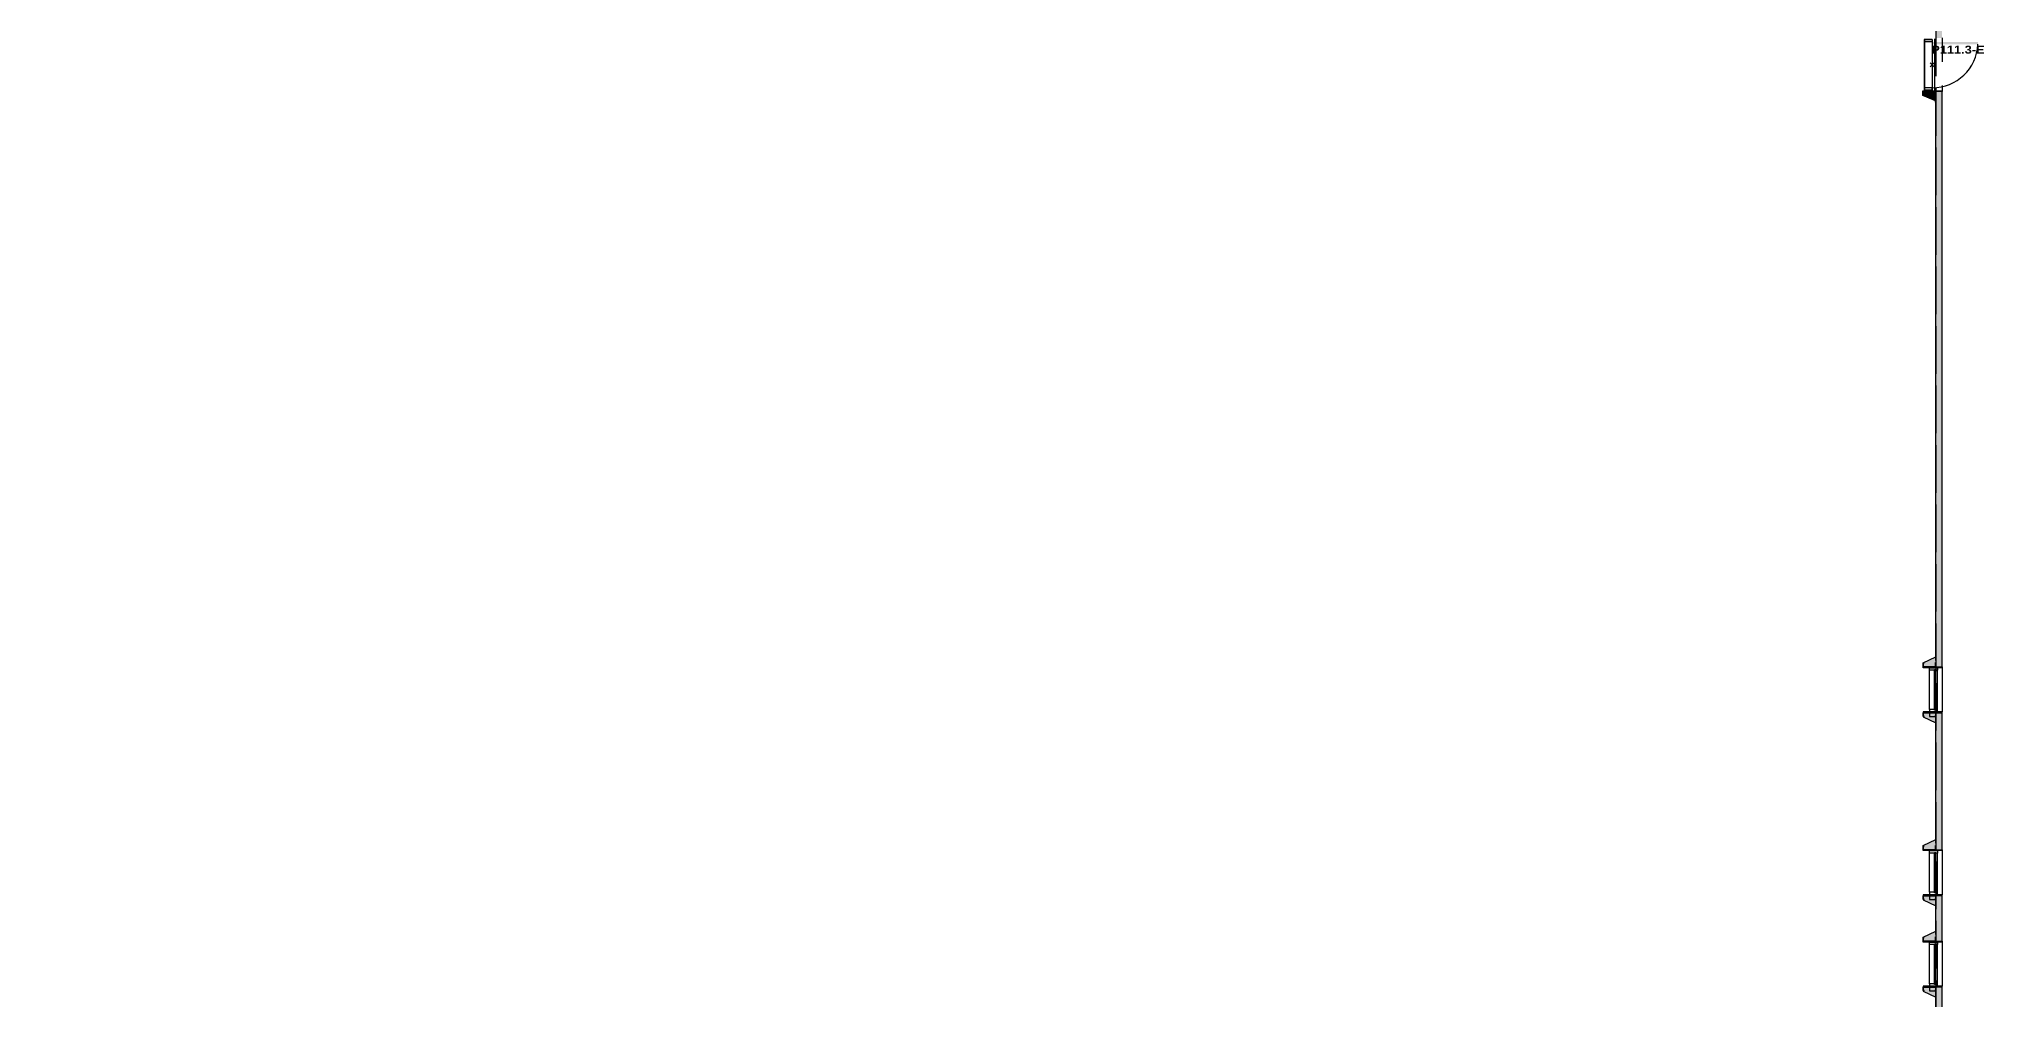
# Model space of a CAD drawing. Header units: inches. Extents: x 2743 to 10591, y -1604 to 5792.
# Drawn here: x 4019 to 5551, y -663 to 94 of the extents above; entities that cross this region are included whole.
import ezdxf

# ---------------------------------------------------------------- set-up
doc = ezdxf.new("R2010")
doc.units = ezdxf.units.IN
doc.header["$LTSCALE"] = 0.1875
doc.header["$MEASUREMENT"] = 0
doc.header["$PDMODE"] = 3
doc.header["$PDSIZE"] = 1.5
doc.linetypes.add('dash2', pattern=[500, 400, -100])
doc.linetypes.add('dash3', pattern=[200, 100, -100])
for name, color, linetype in [('A-N-FEN-EXT', 2, 'Continuous'), ('A-N-MUR-EXT', 5, 'Continuous'), ('A-N-MUR-INT', 3, 'Continuous'), ('A-N-POR-PLF', 30, 'Continuous'), ('A-N-POR-PLN', 7, 'Continuous'), ('A-N-PORTE#', 2, 'Continuous'), ('A-N-PORTE-EXT', 2, 'Continuous'), ('A-N-STRUCTURE', 4, 'Continuous'), ('fill253', 253, 'Continuous')]:
    doc.layers.add(name, color=color, linetype=linetype)
doc.styles.add('bold', font='')
doc.styles.get('bold').set_extended_font_data('Arial Black', bold=True)

msp = doc.modelspace()

# ---------------------------------------------------------------- hatches: boundary and pattern name
at = {"layer": 'A-N-POR-PLN'}
msp.add_hatch(color=7, dxfattribs=at).paths.add_polyline_path([(5545.7476, 91.24432), (5545.7476, 89.47267), (5509.72405, 89.47267), (5509.72405, 91.24432)])
at = {"layer": 'fill253'}
h = msp.add_hatch(color=7, dxfattribs=at)
h.dxf.hatch_style = 1
h.paths.add_polyline_path([(5517.44902, 431.979), (5512.52777, 431.979), (5512.54172, 94.34303), (5517.46297, 94.34303)])
h.paths.add_polyline_path([(5517.44903, 678.7916), (5512.52778, 678.7916), (5512.52778, 572.89173), (5517.44903, 572.89173)])
h.paths.add_polyline_path([(5517.44903, 925.604), (5512.52778, 925.604), (5512.52777, 819.70432), (5517.44902, 819.70432)])
h.paths.add_polyline_path([(4628.42938, -1259.02652), (4625.95018, -1263.9483), (5517.46297, -1263.94777), (5517.46297, -1071.958), (5512.54172, -1071.958), (5512.54172, -1259.02652)])
h.paths.add_polyline_path([(4200.50372, -1356.98336), (4208.49739, -1355.67867), (4193.49822, -1263.95647), (4192.72048, -1259.19385), (4184.51381, -1259.19385), (4185.25735, -1263.82639)])
h.paths.add_polyline_path([(4618.93272, -1264.1151), (4619.31197, -1266.30955), (4626.09389, -1265.20887), (4625.95018, -1263.9483), (4628.42938, -1259.02652), (4618.12265, -1259.02652)])
h.paths.add_polyline_path([(5517.46297, 1153.66309), (5512.54172, 1153.66309), (5512.52778, 1066.51673), (5517.44903, 1066.51673)])
h.paths.add_polyline_path([(2812.35741, -1079.29062), (2806.55239, -1077.23697), (2806.55239, -1078.48244), (2807.41263, -1078.81134), (2807.41906, -1264.1151), (3075.9398, -1263.94776), (3075.93335, -1259.02651), (2812.34031, -1259.19385)])
h.paths.add_polyline_path([(2807.41906, -374.65047), (2812.34031, -375.67519), (2812.34031, 118.15991), (2807.41906, 118.15991)])
h.paths.add_polyline_path([(5512.54172, -339.79281), (5517.46297, -339.79281), (5517.46297, 52.10637), (5512.54172, 52.10637)])
h.paths.add_polyline_path([(5512.5356, -401.23504), (5517.45685, -401.23504), (5517.46297, -339.79281), (5512.54172, -339.79281)])
h.paths.add_polyline_path([(5512.54172, -545.32679), (5517.46297, -545.32679), (5517.45685, -437.25741), (5512.5356, -437.25741)])
h.paths.add_polyline_path([(5512.53298, -617.37634), (5517.45423, -617.37634), (5517.46296, -581.35034), (5512.54171, -581.35034)])
h.paths.add_polyline_path([(5512.5391, -689.42343), (5517.46035, -689.42343), (5517.46066, -653.39744), (5512.53941, -653.39744)])
h.paths.add_polyline_path([(5512.5391, -761.46809), (5517.46035, -761.46809), (5517.46035, -725.44454), (5512.5391, -725.44454)])
h.paths.add_polyline_path([(4035.91549, 1440.59386), (4035.91549, 1445.51513), (2807.41263, 1445.51513), (2807.41906, 159.14408), (2812.34031, 159.14408), (2812.33388, 1440.59388)])
h.paths.add_polyline_path([(3118.18201, -1259.02652), (3118.18223, -1263.94777), (4185.31745, -1264.1151), (4184.51381, -1259.19385)])
h.paths.add_polyline_path([(4279.25656, 1440.56528), (4279.25657, 1445.48688), (4078.1514, 1445.5146), (4078.1514, 1440.59333)])
h.paths.add_polyline_path([(4872.5115, 1445.3478), (4872.5115, 1440.42655), (5512.54172, 1440.42655), (5512.54177, 1308.40012), (5517.46302, 1308.40012), (5517.46297, 1445.3478)])
h.paths.add_polyline_path([(5517.45593, -941.58583), (5512.53008, -941.58584), (5512.54172, -1029.88866), (5517.46297, -1029.88866)])
h.paths.add_polyline_path([(5512.53008, -905.56228), (5517.45593, -905.5623), (5517.45423, -797.49164), (5512.53298, -797.49164)])
h = msp.add_hatch(color=7, dxfattribs=at)
h.dxf.hatch_style = 1
h.paths.add_polyline_path([(5512.53529, 43.80662), (5512.29902, 43.80662), (5512.29902, 44.79087), (5502.33801, 49.05085), (5502.33801, 52.73629), (5517.45653, 52.73629), (5517.45653, 52.10637), (5512.53528, 52.10637)])
h = msp.add_hatch(color=7, dxfattribs=at)
h.dxf.hatch_style = 1
h.paths.add_polyline_path([(5502.5353, -401.86002), (5513.80704, -401.86437), (5517.45915, -401.86437), (5517.45915, -401.23505), (5512.5333, -401.23503), (5512.53106, -393.17779), (5502.53204, -397.88614)])
h.paths.add_polyline_path([(5512.52918, -445.31005), (5512.5333, -437.25742), (5517.45915, -437.2574), (5517.45915, -436.62681), (5513.80704, -436.62681), (5513.80704, -436.62749), (5502.53204, -436.62749), (5502.5353, -440.59381)])
h = msp.add_hatch(color=7, dxfattribs=at)
h.dxf.hatch_style = 1
h.paths.add_polyline_path([(5502.53268, -545.95422), (5513.80442, -545.95857), (5517.45653, -545.95857), (5517.45653, -545.32925), (5512.53068, -545.32923), (5512.52844, -537.27199), (5502.52942, -541.98034)])
h.paths.add_polyline_path([(5512.52657, -589.40425), (5512.53068, -581.35162), (5517.45653, -581.3516), (5517.45653, -580.72101), (5513.80442, -580.72101), (5513.80442, -580.72169), (5502.52942, -580.72169), (5502.53268, -584.68801)])
h = msp.add_hatch(color=7, dxfattribs=at)
h.dxf.hatch_style = 1
h.paths.add_polyline_path([(5502.53268, -618.00132), (5513.80442, -618.00567), (5517.45653, -618.00567), (5517.45653, -617.37635), (5512.53068, -617.37633), (5512.52844, -609.31909), (5502.52942, -614.02744)])
h.paths.add_polyline_path([(5512.52656, -661.45135), (5512.53068, -653.39872), (5517.45653, -653.3987), (5517.45653, -652.76811), (5513.80442, -652.76811), (5513.80442, -652.76879), (5502.52942, -652.76879), (5502.53268, -656.73511)])

# ---------------------------------------------------------------- linework, layer by layer
at = {"color": 7}
for p, q in [((5512.53527, 52.12211), (5502.53531, 52.12211)), ((5502.53531, 52.12211), (5502.53531, 49.12212)), ((5502.53531, 49.12212), (5503.28531, 49.12212)), ((5502.66031, 49.24712), (5502.66031, 51.99711)), ((5502.66031, 51.99711), (5512.41027, 51.99711)), ((5503.28531, 49.24712), (5502.66031, 49.24712)), ((5503.28531, 49.12212), (5503.28531, 49.24712)), ((5512.41027, 49.24712), (5511.78527, 49.24712)), ((5511.78527, 49.24712), (5511.78527, 49.12212)), ((5511.78527, 49.12212), (5512.53527, 49.12212)), ((5512.41027, 51.99711), (5512.41027, 49.24712)), ((5512.53527, 49.12212), (5512.53527, 52.12211))]:
    msp.add_line(p, q, dxfattribs=at)
at = {"layer": 'A-N-FEN-EXT', "color": 7}
for p, q in [((5507.53847, -401.86124), (5513.80704, -401.86123)), ((5507.53847, -403.82973), (5507.53847, -401.86124)), ((5511.59615, -403.82973), (5507.53847, -403.82973)), ((5507.53847, -434.659), (5507.53847, -403.82973)), ((5511.59615, -435.24954), (5511.59615, -403.23918)), ((5511.59615, -403.23918), (5512.5804, -403.23918)), ((5512.5804, -435.24954), (5512.5804, -403.23918)), ((5513.80704, -403.82973), (5512.5804, -403.82973)), ((5513.80704, -401.86123), (5513.80704, -403.82973)), ((5513.80704, -434.659), (5513.80704, -403.82973)), ((5517.45915, -401.86192), (5517.45915, -436.62681)), ((5511.59615, -434.65899), (5507.53847, -434.65899)), ((5507.53847, -434.65899), (5507.53847, -436.62749)), ((5507.53847, -436.62749), (5513.80704, -436.62749)), ((5512.5804, -435.24954), (5511.59615, -435.24954)), ((5513.80704, -434.659), (5512.5804, -434.65899)), ((5513.80704, -436.62749), (5513.80704, -434.659)), ((5507.53585, -545.95544), (5513.80442, -545.95543)), ((5507.53585, -547.92393), (5507.53585, -545.95544)), ((5511.59353, -547.92393), (5507.53585, -547.92393)), ((5507.53585, -578.7532), (5507.53585, -547.92393)), ((5511.59353, -579.34374), (5511.59353, -547.33338)), ((5511.59353, -547.33338), (5512.57778, -547.33338)), ((5512.57778, -579.34374), (5512.57778, -547.33338)), ((5513.80442, -547.92393), (5512.57778, -547.92393)), ((5513.80442, -545.95543), (5513.80442, -547.92393)), ((5513.80442, -578.7532), (5513.80442, -547.92393)), ((5517.45653, -545.95612), (5517.45653, -580.72101)), ((5511.59353, -578.75319), (5507.53585, -578.75319)), ((5507.53585, -578.75319), (5507.53585, -580.72169)), ((5507.53585, -580.72169), (5513.80442, -580.72169)), ((5512.57778, -579.34374), (5511.59353, -579.34374)), ((5513.80442, -578.7532), (5512.57778, -578.75319)), ((5513.80442, -580.72169), (5513.80442, -578.7532)), ((5507.53585, -618.00254), (5513.80442, -618.00253)), ((5507.53585, -619.97103), (5507.53585, -618.00254)), ((5511.59353, -619.97103), (5507.53585, -619.97103)), ((5507.53585, -650.8003), (5507.53585, -619.97103)), ((5511.59353, -651.39084), (5511.59353, -619.38048)), ((5511.59353, -619.38048), (5512.57778, -619.38048)), ((5512.57778, -651.39084), (5512.57778, -619.38048)), ((5513.80442, -619.97103), (5512.57778, -619.97103)), ((5513.80442, -618.00253), (5513.80442, -619.97103)), ((5513.80442, -650.8003), (5513.80442, -619.97103)), ((5517.45653, -618.00322), (5517.45653, -652.76811)), ((5511.59353, -650.80029), (5507.53585, -650.80029)), ((5507.53585, -650.80029), (5507.53585, -652.76879)), ((5507.53585, -652.76879), (5513.80442, -652.76879)), ((5512.57778, -651.39084), (5511.59353, -651.39084)), ((5513.80442, -650.8003), (5512.57778, -650.80029)), ((5513.80442, -652.76879), (5513.80442, -650.8003))]:
    msp.add_line(p, q, dxfattribs=at)
at = {"layer": 'A-N-MUR-EXT', "color": 7}
for p, q in [((5517.45653, -339.62548), (5517.45653, 52.10637)), ((5517.45653, -401.86192), (5517.45653, -339.62548)), ((5502.53204, -397.89646), (5512.53387, -393.17646)), ((5502.53204, -401.86002), (5502.53204, -397.89646)), ((5512.53387, -393.17646), (5512.5333, -401.23259)), ((5517.45915, -401.86192), (5502.53204, -401.86002)), ((5502.5353, -401.23259), (5502.5353, -398.23259)), ((5502.5353, -398.23259), (5503.2853, -398.23259)), ((5512.53375, -401.23259), (5502.5353, -401.23259)), ((5503.2853, -398.35759), (5502.6603, -398.35759)), ((5502.6603, -398.35759), (5502.6603, -401.10759)), ((5502.6603, -401.10759), (5512.40875, -401.10759)), ((5503.2853, -398.23259), (5503.2853, -398.35759)), ((5511.78375, -398.35759), (5511.78375, -398.23259)), ((5511.78375, -398.23259), (5512.53375, -398.23259)), ((5512.40875, -398.35759), (5511.78375, -398.35759)), ((5512.40875, -401.10759), (5512.40875, -398.35759)), ((5512.5333, -401.23259), (5517.45915, -401.23261)), ((5512.53375, -398.23259), (5512.53375, -401.23259)), ((5517.45915, -401.23261), (5517.45915, -401.86192)), ((5517.45915, -436.62681), (5502.53204, -436.62871)), ((5502.53204, -436.62871), (5502.53204, -440.59227)), ((5502.53204, -440.59227), (5512.53387, -445.31226)), ((5512.53375, -437.25614), (5502.5353, -437.25614)), ((5502.5353, -437.25614), (5502.5353, -440.25613)), ((5502.5353, -440.25613), (5503.2853, -440.25613)), ((5502.6603, -440.13113), (5502.6603, -437.38114)), ((5502.6603, -437.38114), (5512.40875, -437.38114)), ((5503.2853, -440.13113), (5502.6603, -440.13113)), ((5503.2853, -440.25613), (5503.2853, -440.13113)), ((5512.40875, -440.13113), (5511.78375, -440.13113)), ((5511.78375, -440.13113), (5511.78375, -440.25613)), ((5511.78375, -440.25613), (5512.53375, -440.25613)), ((5512.40875, -437.38114), (5512.40875, -440.13113)), ((5512.5333, -437.25614), (5517.45915, -437.25612)), ((5512.53387, -445.31226), (5512.5333, -437.25614)), ((5512.53375, -440.25613), (5512.53375, -437.25614)), ((5517.45653, -546.22586), (5517.45915, -436.62681)), ((5517.45915, -437.25612), (5517.45915, -436.62681)), ((5502.52942, -541.99066), (5512.53126, -537.27066)), ((5502.52942, -545.95422), (5502.52942, -541.99066)), ((5517.45653, -545.95612), (5502.52942, -545.95422)), ((5502.53268, -545.32679), (5502.53268, -542.32679)), ((5502.53268, -542.32679), (5503.28268, -542.32679)), ((5512.53113, -545.32679), (5502.53268, -545.32679)), ((5503.28268, -542.45179), (5502.65768, -542.45179)), ((5502.65768, -542.45179), (5502.65768, -545.20179)), ((5502.65768, -545.20179), (5512.40613, -545.20179)), ((5503.28268, -542.32679), (5503.28268, -542.45179)), ((5511.78113, -542.45179), (5511.78113, -542.32679)), ((5511.78113, -542.32679), (5512.53113, -542.32679)), ((5512.40613, -542.45179), (5511.78113, -542.45179)), ((5512.40613, -545.20179), (5512.40613, -542.45179)), ((5512.53126, -537.27066), (5512.53068, -545.32679)), ((5512.53068, -545.32679), (5517.45653, -545.32681)), ((5512.53113, -542.32679), (5512.53113, -545.32679)), ((5517.45653, -545.32681), (5517.45653, -545.95612)), ((5517.45653, -580.72101), (5502.52942, -580.72291)), ((5502.52942, -580.72291), (5502.52942, -584.68647)), ((5512.53113, -581.35034), (5502.53268, -581.35034)), ((5502.53268, -581.35034), (5502.53268, -584.35033)), ((5502.65768, -584.22533), (5502.65768, -581.47534)), ((5502.65768, -581.47534), (5512.40613, -581.47534)), ((5512.40613, -581.47534), (5512.40613, -584.22533)), ((5512.53068, -581.35034), (5517.45653, -581.35032)), ((5512.53126, -589.40646), (5512.53068, -581.35034)), ((5512.53113, -584.35033), (5512.53113, -581.35034)), ((5517.45623, -618.00322), (5517.45653, -580.72101)), ((5517.45653, -581.35032), (5517.45653, -580.72101)), ((5502.52942, -584.68647), (5512.53126, -589.40646)), ((5502.53268, -584.35033), (5503.28268, -584.35033)), ((5503.28268, -584.22533), (5502.65768, -584.22533)), ((5503.28268, -584.35033), (5503.28268, -584.22533)), ((5512.40613, -584.22533), (5511.78113, -584.22533)), ((5511.78113, -584.22533), (5511.78113, -584.35033)), ((5511.78113, -584.35033), (5512.53113, -584.35033)), ((5502.52942, -614.03776), (5512.53126, -609.31776)), ((5512.53126, -609.31776), (5512.53068, -617.37389)), ((5502.52942, -618.00132), (5502.52942, -614.03776)), ((5517.45653, -618.00322), (5502.52942, -618.00132)), ((5502.53268, -617.37389), (5502.53268, -614.37389)), ((5502.53268, -614.37389), (5503.28268, -614.37389)), ((5512.53113, -617.37389), (5502.53268, -617.37389)), ((5503.28268, -614.49889), (5502.65768, -614.49889)), ((5502.65768, -614.49889), (5502.65768, -617.24889)), ((5502.65768, -617.24889), (5512.40613, -617.24889)), ((5503.28268, -614.37389), (5503.28268, -614.49889)), ((5511.78113, -614.49889), (5511.78113, -614.37389)), ((5511.78113, -614.37389), (5512.53113, -614.37389)), ((5512.40613, -614.49889), (5511.78113, -614.49889)), ((5512.40613, -617.24889), (5512.40613, -614.49889)), ((5512.53068, -617.37389), (5517.45653, -617.37391)), ((5512.53113, -614.37389), (5512.53113, -617.37389)), ((5517.45653, -617.37391), (5517.45653, -618.00322)), ((5517.45653, -652.76811), (5502.52942, -652.77001)), ((5502.52942, -652.77001), (5502.52942, -656.73357)), ((5502.52942, -656.73357), (5512.53126, -661.45356)), ((5512.53113, -653.39744), (5502.53268, -653.39744)), ((5502.53268, -653.39744), (5502.53268, -656.39743)), ((5502.53268, -656.39743), (5503.28268, -656.39743)), ((5502.65768, -656.27243), (5502.65768, -653.52244)), ((5502.65768, -653.52244), (5512.40613, -653.52244)), ((5503.28268, -656.27243), (5502.65768, -656.27243)), ((5503.28268, -656.39743), (5503.28268, -656.27243)), ((5512.40613, -656.27243), (5511.78113, -656.27243)), ((5511.78113, -656.27243), (5511.78113, -656.39743)), ((5511.78113, -656.39743), (5512.53113, -656.39743)), ((5512.40613, -653.52244), (5512.40613, -656.27243)), ((5512.53068, -653.39744), (5517.45653, -653.39742)), ((5512.53126, -661.45356), (5512.53068, -653.39744)), ((5512.53113, -656.39743), (5512.53113, -653.39744)), ((5517.45653, -653.39742), (5517.45653, -652.76811)), ((5517.45653, -690.05085), (5517.45653, -653.28059))]:
    msp.add_line(p, q, dxfattribs=at)
at = {"layer": 'A-N-MUR-INT', "color": 7}
for p, q in [((5502.33801, 49.05085), (5502.33801, 52.73629)), ((5502.33801, 52.73629), (5517.45653, 52.73629)), ((5512.29902, 44.79087), (5502.33801, 49.05085)), ((5517.45653, 52.10637), (5512.53528, 52.10637)), ((5512.53528, 52.10637), (5512.53529, 43.80662)), ((5517.45653, 52.73629), (5517.45653, 52.10637)), ((5512.29902, 43.80662), (5512.29902, 44.79087)), ((5512.53529, 43.80662), (5512.29902, 43.80662)), ((5512.53528, -339.62548), (5512.53529, 43.80662)), ((5512.53387, -396.20276), (5512.53528, -339.62548)), ((5517.45915, -436.62681), (5507.53796, -436.62681)), ((5507.53796, -436.62681), (5507.53796, -440.25613)), ((5507.53796, -440.25613), (5512.53331, -440.25613)), ((5512.53126, -540.01628), (5512.52916, -442.56691)), ((5512.5333, -437.13931), (5517.45915, -437.13929)), ((5512.53331, -440.25613), (5512.5333, -437.13931)), ((5517.45915, -437.13929), (5517.45915, -436.62681)), ((5517.45653, -580.72101), (5507.53535, -580.72101)), ((5507.53535, -580.72101), (5507.53535, -584.35033)), ((5512.53068, -581.23351), (5517.45653, -581.23349)), ((5512.53069, -584.35033), (5512.53068, -581.23351)), ((5517.45653, -581.23349), (5517.45653, -580.72101)), ((5507.53535, -584.35033), (5512.53069, -584.35033)), ((5512.53043, -612.06376), (5512.53024, -586.66282)), ((5517.45653, -652.76811), (5507.53535, -652.76811)), ((5507.53535, -652.76811), (5507.53535, -656.39743)), ((5507.53535, -656.39743), (5512.53069, -656.39743)), ((5512.53068, -653.28061), (5517.45653, -653.28059)), ((5512.53069, -656.39743), (5512.53068, -653.28061)), ((5517.45653, -653.28059), (5517.45653, -652.76811)), ((5512.53528, -689.38858), (5512.53126, -658.71039))]:
    msp.add_line(p, q, dxfattribs=at)
at = {"layer": 'A-N-POR-PLF', "color": 7}
for p, q in [((5503.73981, 53.25227), (5503.73981, 93.21282)), ((5503.73981, 93.21282), (5509.72405, 93.21282)), ((5509.72405, 93.21282), (5509.72405, 53.25227)), ((5509.72405, 53.25227), (5503.73981, 53.25227))]:
    msp.add_line(p, q, dxfattribs=at)
at = {"layer": 'A-N-POR-PLN', "color": 7}
for p, q in [((5503.73981, 91.24432), (5503.73981, 93.21282)), ((5509.72405, 93.21282), (5503.73981, 93.21282)), ((5509.72405, 93.21282), (5509.72405, 91.24432)), ((5509.72405, 91.24432), (5503.73981, 91.24432)), ((5503.73981, 55.22077), (5503.73981, 53.25227)), ((5509.72405, 55.22077), (5503.73981, 55.22077)), ((5509.72405, 53.25227), (5503.73981, 53.25227)), ((5509.72405, 53.25227), (5509.72405, 55.22077))]:
    msp.add_line(p, q, dxfattribs=at)
msp.add_arc((5509.72405, 91.24432), 36.02355, 270, 357.18103762, dxfattribs=at)
msp.add_point((5509.72405, 73.23254), dxfattribs=at)
at = {"layer": 'A-N-PORTE-EXT', "color": 7}
for p, q in [((5503.73391, 93.69742), (5503.73391, 52.73629)), ((5511.52899, 93.69742), (5511.62378, 52.73629))]:
    msp.add_line(p, q, dxfattribs=at)
at = {"layer": 'A-N-PORTE-EXT', "color": 7, "linetype": 'dash3'}
msp.add_line((5517.45653, 94.46114), (5517.45653, 52.73629), dxfattribs=at)
at = {"layer": 'A-N-STRUCTURE', "color": 7, "linetype": 'dash2', "ltscale": 0.5}
msp.add_line((5512.52262, 429.85665), (5512.53528, -1258.71863), dxfattribs=at)

# ---------------------------------------------------------------- texts
at = {"layer": 'A-N-PORTE#', "color": 7, "style": 'bold'}
msp.add_text('P111.3-E', height=6.2992, dxfattribs=at).set_placement((5508.9603, 82.05439))

doc.saveas('drawing.dxf')
